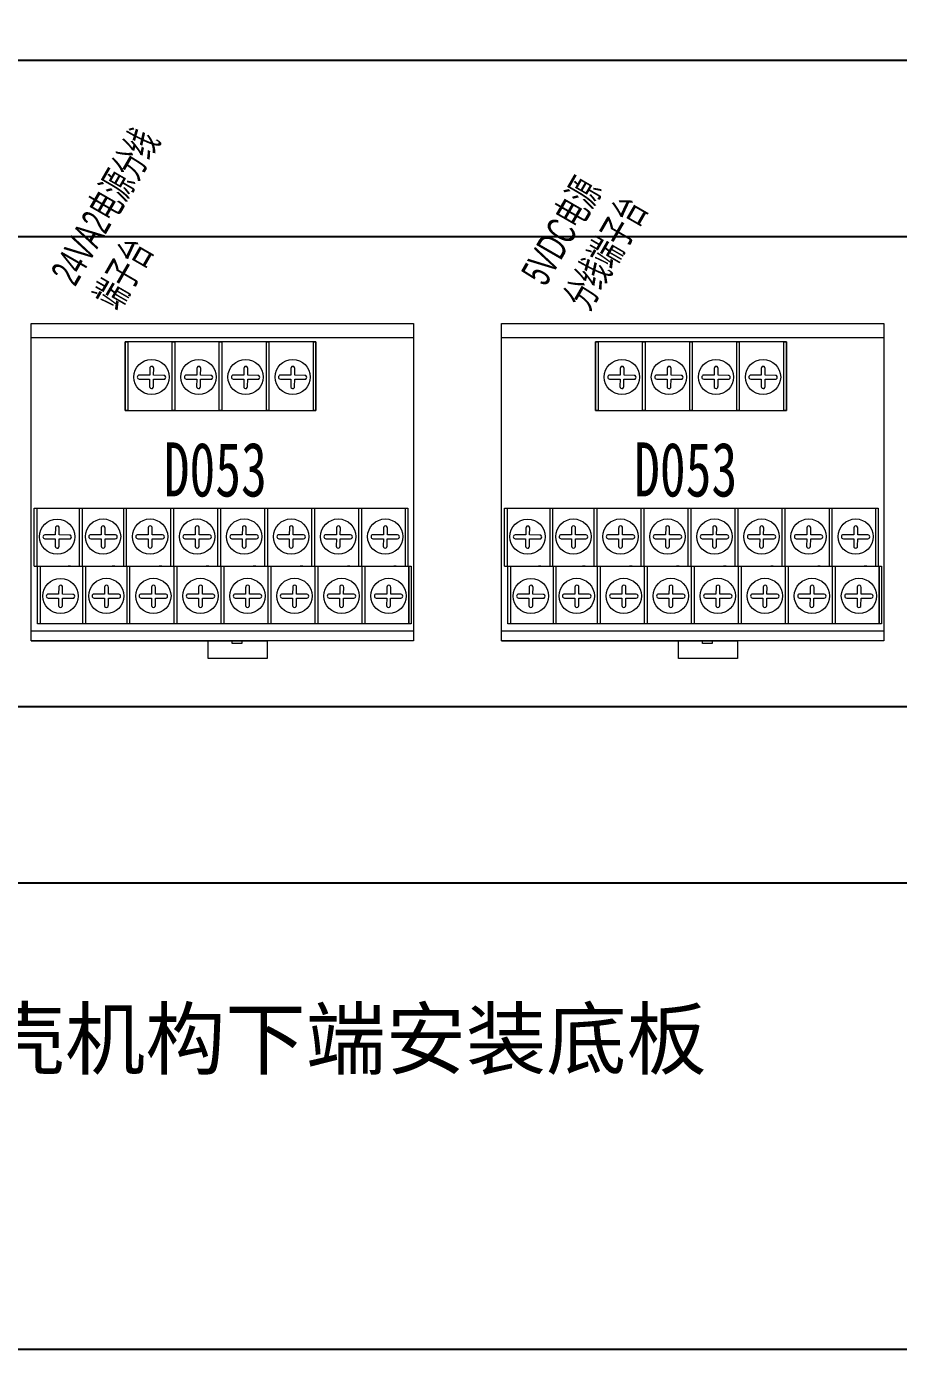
# Model space of a CAD drawing. Header units: millimetres. Extents: x 336 to 12810, y -1577 to 4105.
# Drawn here: x 6895 to 7043.3, y 940.4 to 1165.5 of the extents above; entities that cross this region are included whole.
import ezdxf

# ---------------------------------------------------------------- set-up
doc = ezdxf.new("R2010")
doc.units = ezdxf.units.MM
doc.layers.add('TEXT', color=2, linetype='Continuous')
doc.styles.add('ST', font='', dxfattribs={"width": 0.8, "height": 300})
doc.styles.get("Standard").update_dxf_attribs({"font": ''})
doc.styles.add('样式 8', font='arial.ttf', dxfattribs={"width": 0.6, "height": 2.5})
doc.styles.get('ST').set_extended_font_data('SimSun')
doc.styles.get('Standard').set_extended_font_data('SimSun')

msp = doc.modelspace()

# ---------------------------------------------------------------- linework, layer by layer
for p, q in [((6258.84, 1159.811), (7328.84, 1159.811)), ((6258.84, 1129.811), (7328.84, 1129.811)), ((7328.84, 1049.811), (6258.84, 1049.811))]:
    msp.add_line(p, q)
at = {"lineweight": 0}
for p, q in [((6895.773, 1061.015), (6930.877, 1061.015)), ((6935.877, 1061.015), (6925.877, 1061.015)), ((6930.877, 1061.015), (6935.877, 1061.015)), ((6975.773, 1061.015), (7010.877, 1061.015)), ((7015.877, 1061.015), (7005.877, 1061.015)), ((7010.877, 1061.015), (7015.877, 1061.015))]:
    msp.add_line(p, q, dxfattribs=at)
at = {"color": 1}
msp.add_lwpolyline([(6148.29, 1948.1), (7905.608, 1948.1), (7905.608, 940.442), (6148.29, 940.442)], close=True, dxfattribs=at)
msp.add_lwpolyline([(6228.84, 1269.811), (7828.84, 1269.811), (7828.84, 1019.811), (6228.84, 1019.811)], close=True)
at = {"lineweight": 0}
for points in [[(6895.773, 1115.015), (6960.773, 1115.015), (6960.773, 1061.015), (6895.773, 1061.015)], [(6975.773, 1115.015), (7040.773, 1115.015), (7040.773, 1061.015), (6975.773, 1061.015)], [(6895.773, 1112.63), (6960.773, 1112.63), (6960.773, 1062.661), (6895.773, 1062.661)], [(6975.773, 1112.63), (7040.773, 1112.63), (7040.773, 1062.661), (6975.773, 1062.661)], [(6911.758, 1100.186), (6944.196, 1100.186), (6944.196, 1111.858), (6911.758, 1111.858)], [(6911.758, 1111.858), (6912.196, 1111.858), (6912.196, 1100.186), (6911.758, 1100.186)], [(6919.758, 1111.858), (6920.196, 1111.858), (6920.196, 1100.186), (6919.758, 1100.186)], [(6927.758, 1111.858), (6928.196, 1111.858), (6928.196, 1100.186), (6927.758, 1100.186)], [(6935.758, 1111.858), (6936.196, 1111.858), (6936.196, 1100.186), (6935.758, 1100.186)], [(6935.758, 1111.858), (6936.196, 1111.858), (6936.196, 1100.186), (6935.758, 1100.186)], [(6943.758, 1111.858), (6944.196, 1111.858), (6944.196, 1100.186), (6943.758, 1100.186)], [(6991.758, 1111.858), (6992.196, 1111.858), (6992.196, 1100.186), (6991.758, 1100.186)], [(6991.758, 1100.186), (7024.196, 1100.186), (7024.196, 1111.858), (6991.758, 1111.858)], [(6999.758, 1111.858), (7000.196, 1111.858), (7000.196, 1100.186), (6999.758, 1100.186)], [(7007.758, 1111.858), (7008.196, 1111.858), (7008.196, 1100.186), (7007.758, 1100.186)], [(7015.758, 1111.858), (7016.196, 1111.858), (7016.196, 1100.186), (7015.758, 1100.186)], [(7015.758, 1111.858), (7016.196, 1111.858), (7016.196, 1100.186), (7015.758, 1100.186)], [(7023.758, 1111.858), (7024.196, 1111.858), (7024.196, 1100.186), (7023.758, 1100.186)], [(6925.877, 1061.015), (6935.877, 1061.015), (6935.877, 1058.015), (6925.877, 1058.015)], [(6929.965, 1061.015), (6931.579, 1061.015), (6931.579, 1060.581), (6929.965, 1060.581)], [(6930.877, 1061.015), (6932.587, 1061.015), (6932.587, 1061.015), (6930.877, 1061.015)], [(7005.877, 1061.015), (7015.877, 1061.015), (7015.877, 1058.015), (7005.877, 1058.015)], [(7009.965, 1061.015), (7011.579, 1061.015), (7011.579, 1060.581), (7009.965, 1060.581)], [(7010.877, 1061.015), (7012.587, 1061.015), (7012.587, 1061.015), (7010.877, 1061.015)]]:
    msp.add_lwpolyline(points, close=True, dxfattribs=at)
for points in [[(6914.143, 1105.542), (6915.912, 1105.528)], [(6915.917, 1106.198), (6914.148, 1106.21)], [(6915.912, 1105.528), (6915.902, 1104.265)], [(6915.93, 1107.383), (6915.926, 1107.383), (6915.917, 1106.198)], [(6916.57, 1104.26), (6916.574, 1104.26), (6916.583, 1105.523)], [(6916.583, 1105.523), (6918.324, 1105.51), (6918.324, 1105.514)], [(6916.588, 1106.193), (6916.597, 1107.378)], [(6918.329, 1106.182), (6916.588, 1106.193)], [(6922.143, 1105.542), (6923.912, 1105.528)], [(6923.917, 1106.198), (6922.148, 1106.21)], [(6923.912, 1105.528), (6923.902, 1104.265)], [(6923.93, 1107.383), (6923.926, 1107.383), (6923.917, 1106.198)], [(6924.57, 1104.26), (6924.574, 1104.26), (6924.583, 1105.523)], [(6924.583, 1105.523), (6926.324, 1105.51), (6926.324, 1105.514)], [(6924.588, 1106.193), (6924.597, 1107.378)], [(6926.329, 1106.182), (6924.588, 1106.193)], [(6930.143, 1105.542), (6931.912, 1105.528)], [(6931.917, 1106.198), (6930.148, 1106.21)], [(6931.912, 1105.528), (6931.902, 1104.265)], [(6931.93, 1107.383), (6931.926, 1107.383), (6931.917, 1106.198)], [(6932.57, 1104.26), (6932.574, 1104.26), (6932.583, 1105.523)], [(6932.583, 1105.523), (6934.324, 1105.51), (6934.324, 1105.514)], [(6932.588, 1106.193), (6932.597, 1107.378)], [(6934.329, 1106.182), (6932.588, 1106.193)], [(6938.143, 1105.542), (6939.912, 1105.528)], [(6939.917, 1106.198), (6938.148, 1106.21)], [(6939.912, 1105.528), (6939.902, 1104.265)], [(6939.93, 1107.383), (6939.926, 1107.383), (6939.917, 1106.198)], [(6940.57, 1104.26), (6940.574, 1104.26), (6940.583, 1105.523)], [(6940.583, 1105.523), (6942.324, 1105.51), (6942.324, 1105.514)], [(6940.588, 1106.193), (6940.597, 1107.378)], [(6942.329, 1106.182), (6940.588, 1106.193)], [(6994.143, 1105.542), (6995.912, 1105.528)], [(6995.917, 1106.198), (6994.148, 1106.21)], [(6995.912, 1105.528), (6995.902, 1104.265)], [(6995.93, 1107.383), (6995.926, 1107.383), (6995.917, 1106.198)], [(6996.57, 1104.26), (6996.574, 1104.26), (6996.583, 1105.523)], [(6996.583, 1105.523), (6998.324, 1105.51), (6998.324, 1105.514)], [(6996.588, 1106.193), (6996.597, 1107.378)], [(6998.329, 1106.182), (6996.588, 1106.193)], [(7002.143, 1105.542), (7003.912, 1105.528)], [(7003.917, 1106.198), (7002.148, 1106.21)], [(7003.912, 1105.528), (7003.902, 1104.265)], [(7003.93, 1107.383), (7003.926, 1107.383), (7003.917, 1106.198)], [(7004.57, 1104.26), (7004.574, 1104.26), (7004.583, 1105.523)], [(7004.583, 1105.523), (7006.324, 1105.51), (7006.324, 1105.514)], [(7004.588, 1106.193), (7004.597, 1107.378)], [(7006.329, 1106.182), (7004.588, 1106.193)], [(7010.143, 1105.542), (7011.912, 1105.528)], [(7011.917, 1106.198), (7010.148, 1106.21)], [(7011.912, 1105.528), (7011.902, 1104.265)], [(7011.93, 1107.383), (7011.926, 1107.383), (7011.917, 1106.198)], [(7012.57, 1104.26), (7012.574, 1104.26), (7012.583, 1105.523)], [(7012.583, 1105.523), (7014.324, 1105.51), (7014.324, 1105.514)], [(7012.588, 1106.193), (7012.597, 1107.378)], [(7014.329, 1106.182), (7012.588, 1106.193)], [(7018.143, 1105.542), (7019.912, 1105.528)], [(7019.917, 1106.198), (7018.148, 1106.21)], [(7019.912, 1105.528), (7019.902, 1104.265)], [(7019.93, 1107.383), (7019.926, 1107.383), (7019.917, 1106.198)], [(7020.57, 1104.26), (7020.574, 1104.26), (7020.583, 1105.523)], [(7020.583, 1105.523), (7022.324, 1105.51), (7022.324, 1105.514)], [(7020.588, 1106.193), (7020.597, 1107.378)], [(7022.329, 1106.182), (7020.588, 1106.193)], [(6896.276, 1083.59), (6959.84, 1083.59)], [(6896.276, 1073.737), (6896.276, 1083.59), (6896.714, 1083.59), (6896.714, 1073.737)], [(6904.003, 1073.737), (6904.003, 1083.59), (6904.441, 1083.59), (6904.441, 1073.737)], [(6911.508, 1073.737), (6911.508, 1083.59), (6911.946, 1083.59), (6911.946, 1073.737)], [(6919.508, 1073.737), (6919.508, 1083.59), (6919.946, 1083.59), (6919.946, 1073.737)], [(6927.508, 1073.737), (6927.508, 1083.59), (6927.946, 1083.59), (6927.946, 1073.737)], [(6935.508, 1073.737), (6935.508, 1083.59), (6935.946, 1083.59), (6935.946, 1073.737)], [(6943.508, 1073.737), (6943.508, 1083.59), (6943.946, 1083.59), (6943.946, 1073.737)], [(6951.508, 1073.737), (6951.508, 1083.59), (6951.946, 1083.59), (6951.946, 1073.737)], [(6959.402, 1073.737), (6959.402, 1083.59), (6959.84, 1083.59), (6959.84, 1073.737)], [(6976.276, 1073.737), (6976.276, 1083.59), (6976.714, 1083.59), (6976.714, 1073.737)], [(6976.276, 1083.59), (7039.84, 1083.59)], [(6984.003, 1073.737), (6984.003, 1083.59), (6984.441, 1083.59), (6984.441, 1073.737)], [(6991.508, 1073.737), (6991.508, 1083.59), (6991.946, 1083.59), (6991.946, 1073.737)], [(6999.508, 1073.737), (6999.508, 1083.59), (6999.946, 1083.59), (6999.946, 1073.737)], [(7007.508, 1073.737), (7007.508, 1083.59), (7007.946, 1083.59), (7007.946, 1073.737)], [(7015.508, 1073.737), (7015.508, 1083.59), (7015.946, 1083.59), (7015.946, 1073.737)], [(7023.508, 1073.737), (7023.508, 1083.59), (7023.946, 1083.59), (7023.946, 1073.737)], [(7031.508, 1073.737), (7031.508, 1083.59), (7031.946, 1083.59), (7031.946, 1073.737)], [(7039.402, 1073.737), (7039.402, 1083.59), (7039.84, 1083.59), (7039.84, 1073.737)], [(6898.093, 1078.376), (6899.861, 1078.363)], [(6899.866, 1079.032), (6898.098, 1079.044)], [(6899.861, 1078.363), (6899.852, 1077.1)], [(6899.879, 1080.217), (6899.875, 1080.217), (6899.866, 1079.032)], [(6900.519, 1077.095), (6900.523, 1077.095), (6900.533, 1078.358)], [(6900.533, 1078.358), (6902.273, 1078.344), (6902.274, 1078.348)], [(6900.538, 1079.028), (6900.547, 1080.212)], [(6902.279, 1079.016), (6900.538, 1079.028)], [(6905.893, 1078.392), (6907.662, 1078.379)], [(6907.667, 1079.048), (6905.899, 1079.06)], [(6907.662, 1078.379), (6907.652, 1077.116)], [(6907.68, 1080.233), (6907.676, 1080.233), (6907.667, 1079.048)], [(6908.32, 1077.111), (6908.324, 1077.11), (6908.334, 1078.373)], [(6908.334, 1078.373), (6910.074, 1078.36), (6910.074, 1078.364)], [(6908.339, 1079.043), (6908.348, 1080.228)], [(6910.079, 1079.032), (6908.339, 1079.043)], [(6913.893, 1078.392), (6915.662, 1078.379)], [(6915.667, 1079.048), (6913.899, 1079.06)], [(6915.662, 1078.379), (6915.652, 1077.116)], [(6915.68, 1080.233), (6915.676, 1080.233), (6915.667, 1079.048)], [(6916.32, 1077.111), (6916.324, 1077.11), (6916.334, 1078.373)], [(6916.334, 1078.373), (6918.074, 1078.36), (6918.074, 1078.364)], [(6916.339, 1079.043), (6916.348, 1080.228)], [(6918.079, 1079.032), (6916.339, 1079.043)], [(6921.893, 1078.392), (6923.662, 1078.379)], [(6923.667, 1079.048), (6921.899, 1079.06)], [(6923.662, 1078.379), (6923.652, 1077.116)], [(6923.68, 1080.233), (6923.676, 1080.233), (6923.667, 1079.048)], [(6924.32, 1077.111), (6924.324, 1077.11), (6924.334, 1078.373)], [(6924.334, 1078.373), (6926.074, 1078.36), (6926.074, 1078.364)], [(6924.339, 1079.043), (6924.348, 1080.228)], [(6926.079, 1079.032), (6924.339, 1079.043)], [(6929.893, 1078.392), (6931.662, 1078.379)], [(6931.667, 1079.048), (6929.899, 1079.06)], [(6931.662, 1078.379), (6931.652, 1077.116)], [(6931.68, 1080.233), (6931.676, 1080.233), (6931.667, 1079.048)], [(6932.32, 1077.111), (6932.324, 1077.11), (6932.334, 1078.373)], [(6932.334, 1078.373), (6934.074, 1078.36), (6934.074, 1078.364)], [(6932.339, 1079.043), (6932.348, 1080.228)], [(6934.079, 1079.032), (6932.339, 1079.043)], [(6937.893, 1078.392), (6939.662, 1078.379)], [(6939.667, 1079.048), (6937.899, 1079.06)], [(6939.662, 1078.379), (6939.652, 1077.116)], [(6939.68, 1080.233), (6939.676, 1080.233), (6939.667, 1079.048)], [(6940.32, 1077.111), (6940.324, 1077.11), (6940.334, 1078.373)], [(6940.334, 1078.373), (6942.074, 1078.36), (6942.074, 1078.364)], [(6940.339, 1079.043), (6940.348, 1080.228)], [(6942.079, 1079.032), (6940.339, 1079.043)], [(6945.893, 1078.392), (6947.662, 1078.379)], [(6947.667, 1079.048), (6945.899, 1079.06)], [(6947.662, 1078.379), (6947.652, 1077.116)], [(6947.68, 1080.233), (6947.676, 1080.233), (6947.667, 1079.048)], [(6948.32, 1077.111), (6948.324, 1077.11), (6948.334, 1078.373)], [(6948.334, 1078.373), (6950.074, 1078.36), (6950.074, 1078.364)], [(6948.339, 1079.043), (6948.348, 1080.228)], [(6950.079, 1079.032), (6948.339, 1079.043)], [(6953.893, 1078.392), (6955.662, 1078.379)], [(6955.667, 1079.048), (6953.899, 1079.06)], [(6955.662, 1078.379), (6955.652, 1077.116)], [(6955.68, 1080.233), (6955.676, 1080.233), (6955.667, 1079.048)], [(6956.32, 1077.111), (6956.324, 1077.11), (6956.334, 1078.373)], [(6956.334, 1078.373), (6958.074, 1078.36), (6958.074, 1078.364)], [(6956.339, 1079.043), (6956.348, 1080.228)], [(6958.079, 1079.032), (6956.339, 1079.043)], [(6978.093, 1078.376), (6979.861, 1078.363)], [(6979.866, 1079.032), (6978.098, 1079.044)], [(6979.861, 1078.363), (6979.852, 1077.1)], [(6979.879, 1080.217), (6979.875, 1080.217), (6979.866, 1079.032)], [(6980.519, 1077.095), (6980.523, 1077.095), (6980.533, 1078.358)], [(6980.533, 1078.358), (6982.273, 1078.344), (6982.274, 1078.348)], [(6980.538, 1079.028), (6980.547, 1080.212)], [(6982.279, 1079.016), (6980.538, 1079.028)], [(6985.893, 1078.392), (6987.662, 1078.379)], [(6987.667, 1079.048), (6985.899, 1079.06)], [(6987.662, 1078.379), (6987.652, 1077.116)], [(6987.68, 1080.233), (6987.676, 1080.233), (6987.667, 1079.048)], [(6988.32, 1077.111), (6988.324, 1077.11), (6988.334, 1078.373)], [(6988.334, 1078.373), (6990.074, 1078.36), (6990.074, 1078.364)], [(6988.339, 1079.043), (6988.348, 1080.228)], [(6990.079, 1079.032), (6988.339, 1079.043)], [(6993.893, 1078.392), (6995.662, 1078.379)], [(6995.667, 1079.048), (6993.899, 1079.06)], [(6995.662, 1078.379), (6995.652, 1077.116)], [(6995.68, 1080.233), (6995.676, 1080.233), (6995.667, 1079.048)], [(6996.32, 1077.111), (6996.324, 1077.11), (6996.334, 1078.373)], [(6996.334, 1078.373), (6998.074, 1078.36), (6998.074, 1078.364)], [(6996.339, 1079.043), (6996.348, 1080.228)], [(6998.079, 1079.032), (6996.339, 1079.043)], [(7001.893, 1078.392), (7003.662, 1078.379)], [(7003.667, 1079.048), (7001.899, 1079.06)], [(7003.662, 1078.379), (7003.652, 1077.116)], [(7003.68, 1080.233), (7003.676, 1080.233), (7003.667, 1079.048)], [(7004.32, 1077.111), (7004.324, 1077.11), (7004.334, 1078.373)], [(7004.334, 1078.373), (7006.074, 1078.36), (7006.074, 1078.364)], [(7004.339, 1079.043), (7004.348, 1080.228)], [(7006.079, 1079.032), (7004.339, 1079.043)], [(7009.893, 1078.392), (7011.662, 1078.379)], [(7011.667, 1079.048), (7009.899, 1079.06)], [(7011.662, 1078.379), (7011.652, 1077.116)], [(7011.68, 1080.233), (7011.676, 1080.233), (7011.667, 1079.048)], [(7012.32, 1077.111), (7012.324, 1077.11), (7012.334, 1078.373)], [(7012.334, 1078.373), (7014.074, 1078.36), (7014.074, 1078.364)], [(7012.339, 1079.043), (7012.348, 1080.228)], [(7014.079, 1079.032), (7012.339, 1079.043)], [(7017.893, 1078.392), (7019.662, 1078.379)], [(7019.667, 1079.048), (7017.899, 1079.06)], [(7019.662, 1078.379), (7019.652, 1077.116)], [(7019.68, 1080.233), (7019.676, 1080.233), (7019.667, 1079.048)], [(7020.32, 1077.111), (7020.324, 1077.11), (7020.334, 1078.373)], [(7020.334, 1078.373), (7022.074, 1078.36), (7022.074, 1078.364)], [(7020.339, 1079.043), (7020.348, 1080.228)], [(7022.079, 1079.032), (7020.339, 1079.043)], [(7025.893, 1078.392), (7027.662, 1078.379)], [(7027.667, 1079.048), (7025.899, 1079.06)], [(7027.662, 1078.379), (7027.652, 1077.116)], [(7027.68, 1080.233), (7027.676, 1080.233), (7027.667, 1079.048)], [(7028.32, 1077.111), (7028.324, 1077.11), (7028.334, 1078.373)], [(7028.334, 1078.373), (7030.074, 1078.36), (7030.074, 1078.364)], [(7028.339, 1079.043), (7028.348, 1080.228)], [(7030.079, 1079.032), (7028.339, 1079.043)], [(7033.893, 1078.392), (7035.662, 1078.379)], [(7035.667, 1079.048), (7033.899, 1079.06)], [(7035.662, 1078.379), (7035.652, 1077.116)], [(7035.68, 1080.233), (7035.676, 1080.233), (7035.667, 1079.048)], [(7036.32, 1077.111), (7036.324, 1077.11), (7036.334, 1078.373)], [(7036.334, 1078.373), (7038.074, 1078.36), (7038.074, 1078.364)], [(7036.339, 1079.043), (7036.348, 1080.228)], [(7038.079, 1079.032), (7036.339, 1079.043)], [(6896.276, 1073.737), (6960.405, 1073.737)], [(6959.967, 1073.737), (6959.967, 1063.884), (6896.84, 1063.884), (6896.84, 1073.737)], [(6897.278, 1073.737), (6897.278, 1063.884), (6896.84, 1063.884), (6896.84, 1073.737)], [(6896.84, 1073.737), (6897.278, 1073.737)], [(6902.467, 1073.737), (6902.029, 1073.737)], [(6905.006, 1073.737), (6905.006, 1063.884), (6904.568, 1063.884), (6904.568, 1073.737)], [(6904.568, 1073.737), (6905.006, 1073.737)], [(6909.972, 1073.737), (6909.534, 1073.737)], [(6912.511, 1073.737), (6912.511, 1063.884), (6912.073, 1063.884), (6912.073, 1073.737)], [(6912.073, 1073.737), (6912.511, 1073.737)], [(6917.972, 1073.737), (6917.534, 1073.737)], [(6920.511, 1073.737), (6920.511, 1063.884), (6920.073, 1063.884), (6920.073, 1073.737)], [(6920.073, 1073.737), (6920.511, 1073.737)], [(6925.972, 1073.737), (6925.534, 1073.737)], [(6928.511, 1073.737), (6928.511, 1063.884), (6928.073, 1063.884), (6928.073, 1073.737)], [(6928.073, 1073.737), (6928.511, 1073.737)], [(6933.972, 1073.737), (6933.534, 1073.737)], [(6936.511, 1073.737), (6936.511, 1063.884), (6936.073, 1063.884), (6936.073, 1073.737)], [(6936.073, 1073.737), (6936.511, 1073.737)], [(6941.972, 1073.737), (6941.534, 1073.737)], [(6944.511, 1073.737), (6944.511, 1063.884), (6944.073, 1063.884), (6944.073, 1073.737)], [(6944.073, 1073.737), (6944.511, 1073.737)], [(6949.972, 1073.737), (6949.534, 1073.737)], [(6952.511, 1073.737), (6952.511, 1063.884), (6952.073, 1063.884), (6952.073, 1073.737)], [(6952.073, 1073.737), (6952.511, 1073.737)], [(6957.866, 1073.737), (6957.428, 1073.737)], [(6960.405, 1073.737), (6960.405, 1063.884), (6959.967, 1063.884), (6959.967, 1073.737)], [(6976.276, 1073.737), (7040.405, 1073.737)], [(7039.967, 1073.737), (7039.967, 1063.884), (6976.84, 1063.884), (6976.84, 1073.737)], [(6977.278, 1073.737), (6977.278, 1063.884), (6976.84, 1063.884), (6976.84, 1073.737)], [(6976.84, 1073.737), (6977.278, 1073.737)], [(6982.467, 1073.737), (6982.029, 1073.737)], [(6985.006, 1073.737), (6985.006, 1063.884), (6984.568, 1063.884), (6984.568, 1073.737)], [(6984.568, 1073.737), (6985.006, 1073.737)], [(6989.972, 1073.737), (6989.534, 1073.737)], [(6992.511, 1073.737), (6992.511, 1063.884), (6992.073, 1063.884), (6992.073, 1073.737)], [(6992.073, 1073.737), (6992.511, 1073.737)], [(6997.972, 1073.737), (6997.534, 1073.737)], [(7000.511, 1073.737), (7000.511, 1063.884), (7000.073, 1063.884), (7000.073, 1073.737)], [(7000.073, 1073.737), (7000.511, 1073.737)], [(7005.972, 1073.737), (7005.534, 1073.737)], [(7008.511, 1073.737), (7008.511, 1063.884), (7008.073, 1063.884), (7008.073, 1073.737)], [(7008.073, 1073.737), (7008.511, 1073.737)], [(7013.972, 1073.737), (7013.534, 1073.737)], [(7016.511, 1073.737), (7016.511, 1063.884), (7016.073, 1063.884), (7016.073, 1073.737)], [(7016.073, 1073.737), (7016.511, 1073.737)], [(7021.972, 1073.737), (7021.534, 1073.737)], [(7024.511, 1073.737), (7024.511, 1063.884), (7024.073, 1063.884), (7024.073, 1073.737)], [(7024.073, 1073.737), (7024.511, 1073.737)], [(7029.972, 1073.737), (7029.534, 1073.737)], [(7032.511, 1073.737), (7032.511, 1063.884), (7032.073, 1063.884), (7032.073, 1073.737)], [(7032.073, 1073.737), (7032.511, 1073.737)], [(7037.866, 1073.737), (7037.428, 1073.737)], [(7040.405, 1073.737), (7040.405, 1063.884), (7039.967, 1063.884), (7039.967, 1073.737)], [(6900.444, 1070.126), (6900.44, 1070.126), (6900.431, 1068.941)], [(6901.102, 1068.936), (6901.112, 1070.121)], [(6908.244, 1070.141), (6908.24, 1070.141), (6908.231, 1068.956)], [(6908.903, 1068.952), (6908.912, 1070.136)], [(6916.244, 1070.141), (6916.24, 1070.141), (6916.231, 1068.956)], [(6916.903, 1068.952), (6916.912, 1070.136)], [(6924.244, 1070.141), (6924.24, 1070.141), (6924.231, 1068.956)], [(6924.903, 1068.952), (6924.912, 1070.136)], [(6932.244, 1070.141), (6932.24, 1070.141), (6932.231, 1068.956)], [(6932.903, 1068.952), (6932.912, 1070.136)], [(6940.244, 1070.141), (6940.24, 1070.141), (6940.231, 1068.956)], [(6940.903, 1068.952), (6940.912, 1070.136)], [(6948.244, 1070.141), (6948.24, 1070.141), (6948.231, 1068.956)], [(6948.903, 1068.952), (6948.912, 1070.136)], [(6956.244, 1070.141), (6956.24, 1070.141), (6956.231, 1068.956)], [(6956.903, 1068.952), (6956.912, 1070.136)], [(6980.444, 1070.126), (6980.44, 1070.126), (6980.431, 1068.941)], [(6981.102, 1068.936), (6981.112, 1070.121)], [(6988.244, 1070.141), (6988.24, 1070.141), (6988.231, 1068.956)], [(6988.903, 1068.952), (6988.912, 1070.136)], [(6996.244, 1070.141), (6996.24, 1070.141), (6996.231, 1068.956)], [(6996.903, 1068.952), (6996.912, 1070.136)], [(7004.244, 1070.141), (7004.24, 1070.141), (7004.231, 1068.956)], [(7004.903, 1068.952), (7004.912, 1070.136)], [(7012.244, 1070.141), (7012.24, 1070.141), (7012.231, 1068.956)], [(7012.903, 1068.952), (7012.912, 1070.136)], [(7020.244, 1070.141), (7020.24, 1070.141), (7020.231, 1068.956)], [(7020.903, 1068.952), (7020.912, 1070.136)], [(7028.244, 1070.141), (7028.24, 1070.141), (7028.231, 1068.956)], [(7028.903, 1068.952), (7028.912, 1070.136)], [(7036.244, 1070.141), (7036.24, 1070.141), (7036.231, 1068.956)], [(7036.903, 1068.952), (7036.912, 1070.136)], [(6898.657, 1068.285), (6900.426, 1068.271)], [(6900.431, 1068.941), (6898.662, 1068.952)], [(6900.426, 1068.271), (6900.416, 1067.008)], [(6901.084, 1067.003), (6901.088, 1067.003), (6901.097, 1068.266)], [(6901.097, 1068.266), (6902.838, 1068.253), (6902.838, 1068.257)], [(6902.843, 1068.924), (6901.102, 1068.936)], [(6906.458, 1068.3), (6908.226, 1068.287)], [(6908.231, 1068.956), (6906.463, 1068.968)], [(6908.226, 1068.287), (6908.217, 1067.024)], [(6908.884, 1067.019), (6908.888, 1067.019), (6908.898, 1068.282)], [(6908.898, 1068.282), (6910.638, 1068.268), (6910.638, 1068.272)], [(6910.644, 1068.94), (6908.903, 1068.952)], [(6914.458, 1068.3), (6916.226, 1068.287)], [(6916.231, 1068.956), (6914.463, 1068.968)], [(6916.226, 1068.287), (6916.217, 1067.024)], [(6916.884, 1067.019), (6916.888, 1067.019), (6916.898, 1068.282)], [(6916.898, 1068.282), (6918.638, 1068.268), (6918.638, 1068.272)], [(6918.644, 1068.94), (6916.903, 1068.952)], [(6922.458, 1068.3), (6924.226, 1068.287)], [(6924.231, 1068.956), (6922.463, 1068.968)], [(6924.226, 1068.287), (6924.217, 1067.024)], [(6924.884, 1067.019), (6924.888, 1067.019), (6924.898, 1068.282)], [(6924.898, 1068.282), (6926.638, 1068.268), (6926.638, 1068.272)], [(6926.644, 1068.94), (6924.903, 1068.952)], [(6930.458, 1068.3), (6932.226, 1068.287)], [(6932.231, 1068.956), (6930.463, 1068.968)], [(6932.226, 1068.287), (6932.217, 1067.024)], [(6932.884, 1067.019), (6932.888, 1067.019), (6932.898, 1068.282)], [(6932.898, 1068.282), (6934.638, 1068.268), (6934.638, 1068.272)], [(6934.644, 1068.94), (6932.903, 1068.952)], [(6938.458, 1068.3), (6940.226, 1068.287)], [(6940.231, 1068.956), (6938.463, 1068.968)], [(6940.226, 1068.287), (6940.217, 1067.024)], [(6940.884, 1067.019), (6940.888, 1067.019), (6940.898, 1068.282)], [(6940.898, 1068.282), (6942.638, 1068.268), (6942.638, 1068.272)], [(6942.644, 1068.94), (6940.903, 1068.952)], [(6946.458, 1068.3), (6948.226, 1068.287)], [(6948.231, 1068.956), (6946.463, 1068.968)], [(6948.226, 1068.287), (6948.217, 1067.024)], [(6948.884, 1067.019), (6948.888, 1067.019), (6948.898, 1068.282)], [(6948.898, 1068.282), (6950.638, 1068.268), (6950.638, 1068.272)], [(6950.644, 1068.94), (6948.903, 1068.952)], [(6954.458, 1068.3), (6956.226, 1068.287)], [(6956.231, 1068.956), (6954.463, 1068.968)], [(6956.226, 1068.287), (6956.217, 1067.024)], [(6956.884, 1067.019), (6956.888, 1067.019), (6956.898, 1068.282)], [(6956.898, 1068.282), (6958.638, 1068.268), (6958.638, 1068.272)], [(6958.644, 1068.94), (6956.903, 1068.952)], [(6978.657, 1068.285), (6980.426, 1068.271)], [(6980.431, 1068.941), (6978.662, 1068.952)], [(6980.426, 1068.271), (6980.416, 1067.008)], [(6981.084, 1067.003), (6981.088, 1067.003), (6981.097, 1068.266)], [(6981.097, 1068.266), (6982.838, 1068.253), (6982.838, 1068.257)], [(6982.843, 1068.924), (6981.102, 1068.936)], [(6986.458, 1068.3), (6988.226, 1068.287)], [(6988.231, 1068.956), (6986.463, 1068.968)], [(6988.226, 1068.287), (6988.217, 1067.024)], [(6988.884, 1067.019), (6988.888, 1067.019), (6988.898, 1068.282)], [(6988.898, 1068.282), (6990.638, 1068.268), (6990.638, 1068.272)], [(6990.644, 1068.94), (6988.903, 1068.952)], [(6994.458, 1068.3), (6996.226, 1068.287)], [(6996.231, 1068.956), (6994.463, 1068.968)], [(6996.226, 1068.287), (6996.217, 1067.024)], [(6996.884, 1067.019), (6996.888, 1067.019), (6996.898, 1068.282)], [(6996.898, 1068.282), (6998.638, 1068.268), (6998.638, 1068.272)], [(6998.644, 1068.94), (6996.903, 1068.952)], [(7002.458, 1068.3), (7004.226, 1068.287)], [(7004.231, 1068.956), (7002.463, 1068.968)], [(7004.226, 1068.287), (7004.217, 1067.024)], [(7004.884, 1067.019), (7004.888, 1067.019), (7004.898, 1068.282)], [(7004.898, 1068.282), (7006.638, 1068.268), (7006.638, 1068.272)], [(7006.644, 1068.94), (7004.903, 1068.952)], [(7010.458, 1068.3), (7012.226, 1068.287)], [(7012.231, 1068.956), (7010.463, 1068.968)], [(7012.226, 1068.287), (7012.217, 1067.024)], [(7012.884, 1067.019), (7012.888, 1067.019), (7012.898, 1068.282)], [(7012.898, 1068.282), (7014.638, 1068.268), (7014.638, 1068.272)], [(7014.644, 1068.94), (7012.903, 1068.952)], [(7018.458, 1068.3), (7020.226, 1068.287)], [(7020.231, 1068.956), (7018.463, 1068.968)], [(7020.226, 1068.287), (7020.217, 1067.024)], [(7020.884, 1067.019), (7020.888, 1067.019), (7020.898, 1068.282)], [(7020.898, 1068.282), (7022.638, 1068.268), (7022.638, 1068.272)], [(7022.644, 1068.94), (7020.903, 1068.952)], [(7026.458, 1068.3), (7028.226, 1068.287)], [(7028.231, 1068.956), (7026.463, 1068.968)], [(7028.226, 1068.287), (7028.217, 1067.024)], [(7028.884, 1067.019), (7028.888, 1067.019), (7028.898, 1068.282)], [(7028.898, 1068.282), (7030.638, 1068.268), (7030.638, 1068.272)], [(7030.644, 1068.94), (7028.903, 1068.952)], [(7034.458, 1068.3), (7036.226, 1068.287)], [(7036.231, 1068.956), (7034.463, 1068.968)], [(7036.226, 1068.287), (7036.217, 1067.024)], [(7036.884, 1067.019), (7036.888, 1067.019), (7036.898, 1068.282)], [(7036.898, 1068.282), (7038.638, 1068.268), (7038.638, 1068.272)], [(7038.644, 1068.94), (7036.903, 1068.952)]]:
    msp.add_lwpolyline(points, dxfattribs=at)
for centre in [(6916.232, 1105.897), (6924.232, 1105.897), (6932.232, 1105.897), (6940.232, 1105.897), (6996.232, 1105.897), (7004.232, 1105.897), (7012.232, 1105.897), (7020.232, 1105.897), (6900.182, 1078.732), (6907.983, 1078.747), (6915.983, 1078.747), (6923.983, 1078.747), (6931.983, 1078.747), (6939.983, 1078.747), (6947.983, 1078.747), (6955.983, 1078.747), (6980.182, 1078.732), (6987.983, 1078.747), (6995.983, 1078.747), (7003.983, 1078.747), (7011.983, 1078.747), (7019.983, 1078.747), (7027.983, 1078.747), (7035.983, 1078.747), (6900.746, 1068.64), (6908.547, 1068.655), (6916.547, 1068.655), (6924.547, 1068.655), (6932.547, 1068.655), (6940.547, 1068.655), (6948.547, 1068.655), (6956.547, 1068.655), (6980.746, 1068.64), (6988.547, 1068.655), (6996.547, 1068.655), (7004.547, 1068.655), (7012.547, 1068.655), (7020.547, 1068.655), (7028.547, 1068.655), (7036.547, 1068.655)]:
    msp.add_circle(centre, 3, dxfattribs=at)
for centre, radius, start, end in [((6916.264, 1107.38), 0.334, 355.15261, 182.43139), ((6924.264, 1107.38), 0.334, 355.15261, 182.43139), ((6932.264, 1107.38), 0.334, 355.15261, 182.43139), ((6940.264, 1107.38), 0.334, 355.15261, 182.43139), ((6996.264, 1107.38), 0.334, 355.15261, 182.43139), ((7004.264, 1107.38), 0.334, 355.15261, 182.43139), ((7012.264, 1107.38), 0.334, 355.15261, 182.43139), ((7020.264, 1107.38), 0.334, 355.15261, 182.43139), ((6914.146, 1105.876), 0.334, 89.56238, 269.56238), ((6916.232, 1105.897), 1.5, 101.62647, 101.79811), ((6916.232, 1105.897), 1.5, 75.91869, 75.95753), ((6918.326, 1105.848), 0.334, 269.56238, 89.67132), ((6922.146, 1105.876), 0.334, 89.56238, 269.56238), ((6924.232, 1105.897), 1.5, 101.62647, 101.79811), ((6924.232, 1105.897), 1.5, 75.91869, 75.95753), ((6926.326, 1105.848), 0.334, 269.56238, 89.67132), ((6930.146, 1105.876), 0.334, 89.56238, 269.56238), ((6932.232, 1105.897), 1.5, 101.62647, 101.79811), ((6932.232, 1105.897), 1.5, 75.91869, 75.95753), ((6934.326, 1105.848), 0.334, 269.56238, 89.67132), ((6938.146, 1105.876), 0.334, 89.56238, 269.56238), ((6940.232, 1105.897), 1.5, 101.62647, 101.79811), ((6940.232, 1105.897), 1.5, 75.91869, 75.95753), ((6942.326, 1105.848), 0.334, 269.56238, 89.67132), ((6994.146, 1105.876), 0.334, 89.56238, 269.56238), ((6996.232, 1105.897), 1.5, 101.62647, 101.79811), ((6996.232, 1105.897), 1.5, 75.91869, 75.95753), ((6998.326, 1105.848), 0.334, 269.56238, 89.67132), ((7002.146, 1105.876), 0.334, 89.56238, 269.56238), ((7004.232, 1105.897), 1.5, 101.62647, 101.79811), ((7004.232, 1105.897), 1.5, 75.91869, 75.95753), ((7006.326, 1105.848), 0.334, 269.56238, 89.67132), ((7010.146, 1105.876), 0.334, 89.56238, 269.56238), ((7012.232, 1105.897), 1.5, 101.62647, 101.79811), ((7012.232, 1105.897), 1.5, 75.91869, 75.95753), ((7014.326, 1105.848), 0.334, 269.56238, 89.67132), ((7018.146, 1105.876), 0.334, 89.56238, 269.56238), ((7020.232, 1105.897), 1.5, 101.62647, 101.79811), ((7020.232, 1105.897), 1.5, 75.91869, 75.95753), ((7022.326, 1105.848), 0.334, 269.56238, 89.67132), ((6916.236, 1104.263), 0.334, 179.56238, 359.56238), ((6924.236, 1104.263), 0.334, 179.56238, 359.56238), ((6932.236, 1104.263), 0.334, 179.56238, 359.56238), ((6940.236, 1104.263), 0.334, 179.56238, 359.56238), ((6996.236, 1104.263), 0.334, 179.56238, 359.56238), ((7004.236, 1104.263), 0.334, 179.56238, 359.56238), ((7012.236, 1104.263), 0.334, 179.56238, 359.56238), ((7020.236, 1104.263), 0.334, 179.56238, 359.56238), ((6900.213, 1080.215), 0.334, 355.15261, 182.43139), ((6908.014, 1080.231), 0.334, 355.15261, 182.43139), ((6916.014, 1080.231), 0.334, 355.15261, 182.43139), ((6924.014, 1080.231), 0.334, 355.15261, 182.43139), ((6932.014, 1080.231), 0.334, 355.15261, 182.43139), ((6940.014, 1080.231), 0.334, 355.15261, 182.43139), ((6948.014, 1080.231), 0.334, 355.15261, 182.43139), ((6956.014, 1080.231), 0.334, 355.15261, 182.43139), ((6980.213, 1080.215), 0.334, 355.15261, 182.43139), ((6988.014, 1080.231), 0.334, 355.15261, 182.43139), ((6996.014, 1080.231), 0.334, 355.15261, 182.43139), ((7004.014, 1080.231), 0.334, 355.15261, 182.43139), ((7012.014, 1080.231), 0.334, 355.15261, 182.43139), ((7020.014, 1080.231), 0.334, 355.15261, 182.43139), ((7028.014, 1080.231), 0.334, 355.15261, 182.43139), ((7036.014, 1080.231), 0.334, 355.15261, 182.43139), ((6898.095, 1078.71), 0.334, 89.56238, 269.56238), ((6900.182, 1078.732), 1.5, 101.62647, 101.79811), ((6900.182, 1078.732), 1.5, 75.91869, 75.95753), ((6902.276, 1078.682), 0.334, 269.56238, 89.67132), ((6905.896, 1078.726), 0.334, 89.56238, 269.56238), ((6907.983, 1078.747), 1.5, 101.62647, 101.79811), ((6907.983, 1078.747), 1.5, 75.91869, 75.95753), ((6910.077, 1078.698), 0.334, 269.56238, 89.67132), ((6913.896, 1078.726), 0.334, 89.56238, 269.56238), ((6915.983, 1078.747), 1.5, 101.62647, 101.79811), ((6915.983, 1078.747), 1.5, 75.91869, 75.95753), ((6918.077, 1078.698), 0.334, 269.56238, 89.67132), ((6921.896, 1078.726), 0.334, 89.56238, 269.56238), ((6923.983, 1078.747), 1.5, 101.62647, 101.79811), ((6923.983, 1078.747), 1.5, 75.91869, 75.95753), ((6926.077, 1078.698), 0.334, 269.56238, 89.67132), ((6929.896, 1078.726), 0.334, 89.56238, 269.56238), ((6931.983, 1078.747), 1.5, 101.62647, 101.79811), ((6931.983, 1078.747), 1.5, 75.91869, 75.95753), ((6934.077, 1078.698), 0.334, 269.56238, 89.67132), ((6937.896, 1078.726), 0.334, 89.56238, 269.56238), ((6939.983, 1078.747), 1.5, 101.62647, 101.79811), ((6939.983, 1078.747), 1.5, 75.91869, 75.95753), ((6942.077, 1078.698), 0.334, 269.56238, 89.67132), ((6945.896, 1078.726), 0.334, 89.56238, 269.56238), ((6947.983, 1078.747), 1.5, 101.62647, 101.79811), ((6947.983, 1078.747), 1.5, 75.91869, 75.95753), ((6950.077, 1078.698), 0.334, 269.56238, 89.67132), ((6953.896, 1078.726), 0.334, 89.56238, 269.56238), ((6955.983, 1078.747), 1.5, 101.62647, 101.79811), ((6955.983, 1078.747), 1.5, 75.91869, 75.95753), ((6958.077, 1078.698), 0.334, 269.56238, 89.67132), ((6978.095, 1078.71), 0.334, 89.56238, 269.56238), ((6980.182, 1078.732), 1.5, 101.62647, 101.79811), ((6980.182, 1078.732), 1.5, 75.91869, 75.95753), ((6982.276, 1078.682), 0.334, 269.56238, 89.67132), ((6985.896, 1078.726), 0.334, 89.56238, 269.56238), ((6987.983, 1078.747), 1.5, 101.62647, 101.79811), ((6987.983, 1078.747), 1.5, 75.91869, 75.95753), ((6990.077, 1078.698), 0.334, 269.56238, 89.67132), ((6993.896, 1078.726), 0.334, 89.56238, 269.56238), ((6995.983, 1078.747), 1.5, 101.62647, 101.79811), ((6995.983, 1078.747), 1.5, 75.91869, 75.95753), ((6998.077, 1078.698), 0.334, 269.56238, 89.67132), ((7001.896, 1078.726), 0.334, 89.56238, 269.56238), ((7003.983, 1078.747), 1.5, 101.62647, 101.79811), ((7003.983, 1078.747), 1.5, 75.91869, 75.95753), ((7006.077, 1078.698), 0.334, 269.56238, 89.67132), ((7009.896, 1078.726), 0.334, 89.56238, 269.56238), ((7011.983, 1078.747), 1.5, 101.62647, 101.79811), ((7011.983, 1078.747), 1.5, 75.91869, 75.95753), ((7014.077, 1078.698), 0.334, 269.56238, 89.67132), ((7017.896, 1078.726), 0.334, 89.56238, 269.56238), ((7019.983, 1078.747), 1.5, 101.62647, 101.79811), ((7019.983, 1078.747), 1.5, 75.91869, 75.95753), ((7022.077, 1078.698), 0.334, 269.56238, 89.67132), ((7025.896, 1078.726), 0.334, 89.56238, 269.56238), ((7027.983, 1078.747), 1.5, 101.62647, 101.79811), ((7027.983, 1078.747), 1.5, 75.91869, 75.95753), ((7030.077, 1078.698), 0.334, 269.56238, 89.67132), ((7033.896, 1078.726), 0.334, 89.56238, 269.56238), ((7035.983, 1078.747), 1.5, 101.62647, 101.79811), ((7035.983, 1078.747), 1.5, 75.91869, 75.95753), ((7038.077, 1078.698), 0.334, 269.56238, 89.67132), ((6900.186, 1077.097), 0.334, 179.56238, 359.56238), ((6907.986, 1077.113), 0.334, 179.56238, 359.56238), ((6915.986, 1077.113), 0.334, 179.56238, 359.56238), ((6923.986, 1077.113), 0.334, 179.56238, 359.56238), ((6931.986, 1077.113), 0.334, 179.56238, 359.56238), ((6939.986, 1077.113), 0.334, 179.56238, 359.56238), ((6947.986, 1077.113), 0.334, 179.56238, 359.56238), ((6955.986, 1077.113), 0.334, 179.56238, 359.56238), ((6980.186, 1077.097), 0.334, 179.56238, 359.56238), ((6987.986, 1077.113), 0.334, 179.56238, 359.56238), ((6995.986, 1077.113), 0.334, 179.56238, 359.56238), ((7003.986, 1077.113), 0.334, 179.56238, 359.56238), ((7011.986, 1077.113), 0.334, 179.56238, 359.56238), ((7019.986, 1077.113), 0.334, 179.56238, 359.56238), ((7027.986, 1077.113), 0.334, 179.56238, 359.56238), ((7035.986, 1077.113), 0.334, 179.56238, 359.56238), ((6900.746, 1068.64), 1.5, 101.62647, 101.79811), ((6900.778, 1070.123), 0.334, 355.15261, 182.43139), ((6900.746, 1068.64), 1.5, 75.91869, 75.95753), ((6908.547, 1068.655), 1.5, 101.62647, 101.79811), ((6908.578, 1070.139), 0.334, 355.15261, 182.43139), ((6908.547, 1068.655), 1.5, 75.91869, 75.95753), ((6916.547, 1068.655), 1.5, 101.62647, 101.79811), ((6916.578, 1070.139), 0.334, 355.15261, 182.43139), ((6916.547, 1068.655), 1.5, 75.91869, 75.95753), ((6924.547, 1068.655), 1.5, 101.62647, 101.79811), ((6924.578, 1070.139), 0.334, 355.15261, 182.43139), ((6924.547, 1068.655), 1.5, 75.91869, 75.95753), ((6932.547, 1068.655), 1.5, 101.62647, 101.79811), ((6932.578, 1070.139), 0.334, 355.15261, 182.43139), ((6932.547, 1068.655), 1.5, 75.91869, 75.95753), ((6940.547, 1068.655), 1.5, 101.62647, 101.79811), ((6940.578, 1070.139), 0.334, 355.15261, 182.43139), ((6940.547, 1068.655), 1.5, 75.91869, 75.95753), ((6948.547, 1068.655), 1.5, 101.62647, 101.79811), ((6948.578, 1070.139), 0.334, 355.15261, 182.43139), ((6948.547, 1068.655), 1.5, 75.91869, 75.95753), ((6956.547, 1068.655), 1.5, 101.62647, 101.79811), ((6956.578, 1070.139), 0.334, 355.15261, 182.43139), ((6956.547, 1068.655), 1.5, 75.91869, 75.95753), ((6980.746, 1068.64), 1.5, 101.62647, 101.79811), ((6980.778, 1070.123), 0.334, 355.15261, 182.43139), ((6980.746, 1068.64), 1.5, 75.91869, 75.95753), ((6988.547, 1068.655), 1.5, 101.62647, 101.79811), ((6988.578, 1070.139), 0.334, 355.15261, 182.43139), ((6988.547, 1068.655), 1.5, 75.91869, 75.95753), ((6996.547, 1068.655), 1.5, 101.62647, 101.79811), ((6996.578, 1070.139), 0.334, 355.15261, 182.43139), ((6996.547, 1068.655), 1.5, 75.91869, 75.95753), ((7004.547, 1068.655), 1.5, 101.62647, 101.79811), ((7004.578, 1070.139), 0.334, 355.15261, 182.43139), ((7004.547, 1068.655), 1.5, 75.91869, 75.95753), ((7012.547, 1068.655), 1.5, 101.62647, 101.79811), ((7012.578, 1070.139), 0.334, 355.15261, 182.43139), ((7012.547, 1068.655), 1.5, 75.91869, 75.95753), ((7020.547, 1068.655), 1.5, 101.62647, 101.79811), ((7020.578, 1070.139), 0.334, 355.15261, 182.43139), ((7020.547, 1068.655), 1.5, 75.91869, 75.95753), ((7028.547, 1068.655), 1.5, 101.62647, 101.79811), ((7028.578, 1070.139), 0.334, 355.15261, 182.43139), ((7028.547, 1068.655), 1.5, 75.91869, 75.95753), ((7036.547, 1068.655), 1.5, 101.62647, 101.79811), ((7036.578, 1070.139), 0.334, 355.15261, 182.43139), ((7036.547, 1068.655), 1.5, 75.91869, 75.95753), ((6898.66, 1068.619), 0.334, 89.56238, 269.56238), ((6900.75, 1067.006), 0.334, 179.56238, 359.56238), ((6902.84, 1068.591), 0.334, 269.56238, 89.67132), ((6906.46, 1068.634), 0.334, 89.56238, 269.56238), ((6908.55, 1067.021), 0.334, 179.56238, 359.56238), ((6910.641, 1068.606), 0.334, 269.56238, 89.67132), ((6914.46, 1068.634), 0.334, 89.56238, 269.56238), ((6916.55, 1067.021), 0.334, 179.56238, 359.56238), ((6918.641, 1068.606), 0.334, 269.56238, 89.67132), ((6922.46, 1068.634), 0.334, 89.56238, 269.56238), ((6924.55, 1067.021), 0.334, 179.56238, 359.56238), ((6926.641, 1068.606), 0.334, 269.56238, 89.67132), ((6930.46, 1068.634), 0.334, 89.56238, 269.56238), ((6932.55, 1067.021), 0.334, 179.56238, 359.56238), ((6934.641, 1068.606), 0.334, 269.56238, 89.67132), ((6938.46, 1068.634), 0.334, 89.56238, 269.56238), ((6940.55, 1067.021), 0.334, 179.56238, 359.56238), ((6942.641, 1068.606), 0.334, 269.56238, 89.67132), ((6946.46, 1068.634), 0.334, 89.56238, 269.56238), ((6948.55, 1067.021), 0.334, 179.56238, 359.56238), ((6950.641, 1068.606), 0.334, 269.56238, 89.67132), ((6954.46, 1068.634), 0.334, 89.56238, 269.56238), ((6956.55, 1067.021), 0.334, 179.56238, 359.56238), ((6958.642, 1068.606), 0.334, 269.56238, 89.67132), ((6978.66, 1068.619), 0.334, 89.56238, 269.56238), ((6980.75, 1067.006), 0.334, 179.56238, 359.56238), ((6982.84, 1068.591), 0.334, 269.56238, 89.67132), ((6986.46, 1068.634), 0.334, 89.56238, 269.56238), ((6988.55, 1067.021), 0.334, 179.56238, 359.56238), ((6990.641, 1068.606), 0.334, 269.56238, 89.67132), ((6994.46, 1068.634), 0.334, 89.56238, 269.56238), ((6996.55, 1067.021), 0.334, 179.56238, 359.56238), ((6998.641, 1068.606), 0.334, 269.56238, 89.67132), ((7002.46, 1068.634), 0.334, 89.56238, 269.56238), ((7004.55, 1067.021), 0.334, 179.56238, 359.56238), ((7006.641, 1068.606), 0.334, 269.56238, 89.67132), ((7010.46, 1068.634), 0.334, 89.56238, 269.56238), ((7012.55, 1067.021), 0.334, 179.56238, 359.56238), ((7014.641, 1068.606), 0.334, 269.56238, 89.67132), ((7018.46, 1068.634), 0.334, 89.56238, 269.56238), ((7020.55, 1067.021), 0.334, 179.56238, 359.56238), ((7022.641, 1068.606), 0.334, 269.56238, 89.67132), ((7026.46, 1068.634), 0.334, 89.56238, 269.56238), ((7028.55, 1067.021), 0.334, 179.56238, 359.56238), ((7030.641, 1068.606), 0.334, 269.56238, 89.67132), ((7034.46, 1068.634), 0.334, 89.56238, 269.56238), ((7036.55, 1067.021), 0.334, 179.56238, 359.56238), ((7038.642, 1068.606), 0.334, 269.56238, 89.67132)]:
    msp.add_arc(centre, radius, start, end, dxfattribs=at)

# ---------------------------------------------------------------- texts
at = {"lineweight": 0, "char_height": 5, "attachment_point": 4, "rotation": 60, "style": '样式 8'}
for s, insert, width in [('{\\fArial|b0|i0|c0|p34;24VA2\\f宋体|b0|i0|c134|p34;电源分线端子台}', (6904.926, 1120.157), 32.24594), ('5VDC{\\f宋体|b0|i0|c134|p2;电源\\P分线端子台}', (6984.926, 1120.157), 24.48659)]:
    msp.add_mtext(s, dxfattribs=dict(at, insert=insert, width=width))
at = {"lineweight": 0, "insert": (6874.237, 998.3), "char_height": 10, "width": 206.15501, "attachment_point": 1}
msp.add_mtext('入壳机构下端安装底板    ', dxfattribs=at)
at = {"layer": 'TEXT', "color": 0, "style": 'ST', "width": 0.7}
for p in [(6918.296, 1085.573), (6998.296, 1085.573)]:
    msp.add_text('D053', height=9.216, dxfattribs=at).set_placement(p)

doc.saveas('drawing.dxf')
